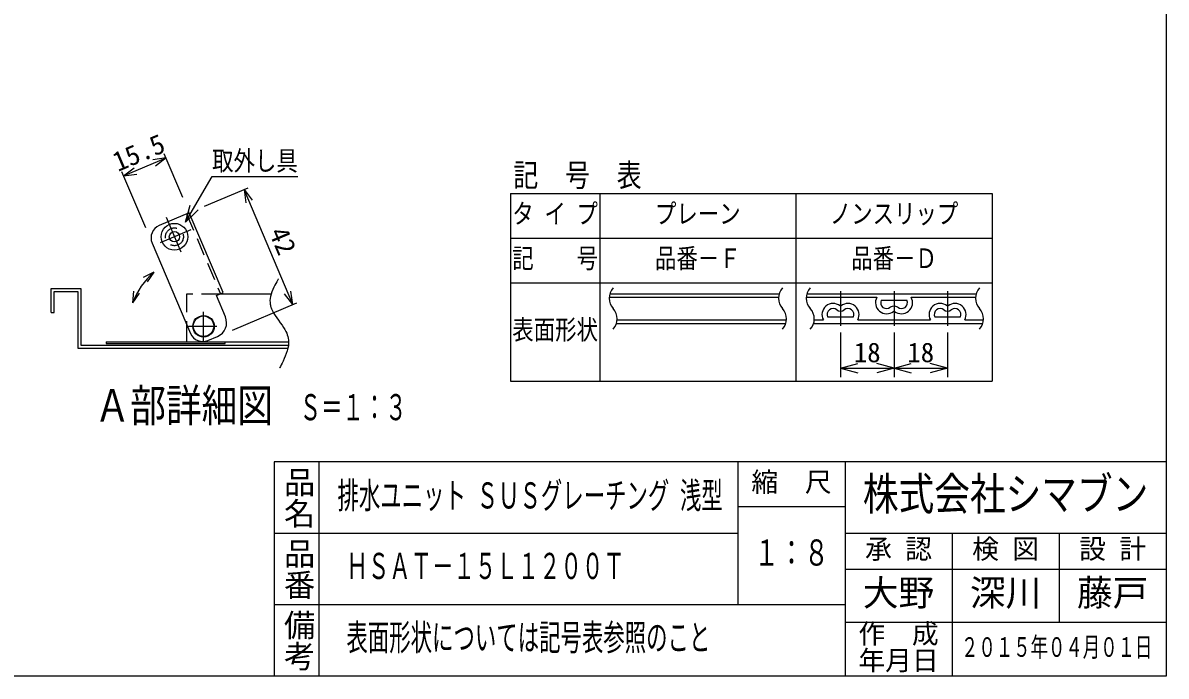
# Model space of a CAD drawing. Units: millimetres, scale not verified, with parts at other scales. Extents: x -1092 to 1092, y -744 to 696.
# Drawn here: x 67 to 1092, y -744 to -158 of the extents above; entities that cross this region are included whole.
import ezdxf
from ezdxf.enums import TextEntityAlignment as Align

# ---------------------------------------------------------------- set-up
doc = ezdxf.new("R2010")
doc.units = ezdxf.units.MM
doc.header["$LTSCALE"] = 8
doc.linetypes.add('CHAIN1', pattern=[8, 5, -1, 1, -1])
doc.linetypes.add('DASHED2', pattern=[3, 2, -1])
for name, color, linetype in [('0-7_枠細線', 5, 'Continuous'), ('0-8_枠中線', 5, 'Continuous'), ('1-2_極細2', 2, 'Continuous'), ('1-3_細線2', 4, 'Continuous'), ('1-5_寸法2', 7, 'Continuous')]:
    doc.layers.add(name, color=color, linetype=linetype)
doc.styles.add('@ＭＳ ゴシック', font='')
doc.styles.add('ＭＳ ゴシック', font='')
doc.styles.get('@ＭＳ ゴシック').set_extended_font_data('@MS Gothic')
doc.styles.get('ＭＳ ゴシック').set_extended_font_data('MS Gothic')

msp = doc.modelspace()

# ---------------------------------------------------------------- linework, layer by layer
at = {"layer": '0-7_枠細線'}
for p, q in [((503.954, -311.489), (935.954, -311.489)), ((503.954, -311.489), (503.954, -479.489)), ((583.954, -311.489), (583.954, -479.489)), ((759.954, -311.489), (759.954, -479.489)), ((935.954, -311.489), (935.954, -479.489)), ((503.954, -351.489), (935.954, -351.489)), ((503.954, -391.489), (935.954, -391.489)), ((592.476, -404.418), (744.285, -404.418)), ((593.062, -401.218), (744.871, -401.218)), ((769.276, -404.418), (832.576, -404.418)), ((769.862, -401.218), (921.671, -401.218)), ((836.4, -407.085), (859.509, -407.085)), ((863.333, -404.418), (921.085, -404.418)), ((599.038, -427.885), (750.847, -427.885)), ((599.624, -424.685), (751.433, -424.685)), ((775.839, -427.885), (927.647, -427.885)), ((776.425, -424.685), (784.576, -424.685)), ((788.4, -422.018), (811.509, -422.018)), ((815.333, -424.685), (880.576, -424.685)), ((884.4, -422.018), (907.509, -422.018)), ((911.333, -424.685), (928.233, -424.685)), ((799.954, -435.885), (799.954, -475.885)), ((847.954, -435.885), (847.954, -475.885)), ((895.954, -435.885), (895.954, -475.885)), ((799.954, -467.885), (815.409, -463.744)), ((799.954, -467.885), (815.409, -472.026)), ((799.954, -467.885), (847.954, -467.885)), ((847.954, -467.885), (832.5, -463.744)), ((847.954, -467.885), (832.5, -472.026)), ((847.954, -467.885), (863.409, -463.744)), ((847.954, -467.885), (863.409, -472.026)), ((847.954, -467.885), (895.954, -467.885)), ((895.954, -467.885), (880.5, -463.744)), ((895.954, -467.885), (880.5, -472.026)), ((503.954, -479.489), (935.954, -479.489)), ((332, -552), (332, -744)), ((708, -552), (708, -680)), ((804, -552), (804, -744)), ((708, -592), (804, -592)), ((708, -616), (292, -616)), ((1092, -616), (804, -616)), ((900, -616), (900, -744)), ((996, -616), (996, -696)), ((804, -648), (1092, -648)), ((804, -680), (292, -680)), ((1092, -696), (804, -696))]:
    msp.add_line(p, q, dxfattribs=at)
at = {"layer": '0-7_枠細線', "linetype": 'CHAIN1'}
for p, q in [((799.954, -398.978), (799.954, -429.935)), ((847.954, -398.978), (847.954, -429.935)), ((895.954, -398.978), (895.954, -429.935))]:
    msp.add_line(p, q, dxfattribs=at)
at = {"layer": '0-7_枠細線'}
for centre, radius, start, end in [((606.193, -405.277), 13.745, 137.56163, 222.43837), ((758.002, -405.277), 13.745, 137.56163, 222.43837), ((782.994, -405.277), 13.745, 137.56163, 222.43837), ((934.803, -405.277), 13.745, 137.56163, 222.43837), ((793.288, -419.885), 9.947, 51.31781, 208.85363), ((806.621, -419.885), 9.947, 331.14637, 128.68219), ((841.288, -409.218), 9.947, 151.14637, 308.68219), ((841.288, -409.218), 5.333, 156.42182, 308.68219), ((854.621, -409.218), 9.947, 231.31781, 28.85363), ((854.621, -409.218), 5.333, 231.31781, 23.57818), ((889.288, -419.885), 9.947, 51.31781, 208.85363), ((902.621, -419.885), 9.947, 331.14637, 128.68219), ((585.906, -423.826), 13.745, 317.56163, 42.43837), ((737.715, -423.826), 13.745, 317.56163, 42.43837), ((762.707, -423.826), 13.745, 317.56163, 42.43837), ((793.288, -419.885), 5.333, 51.31781, 203.57818), ((799.954, -411.558), 5.333, 231.31781, 308.68219), ((799.954, -411.558), 0.72, 231.31781, 308.68219), ((806.621, -419.885), 5.333, 336.42182, 128.68219), ((847.954, -417.545), 5.333, 51.31781, 128.68219), ((847.954, -417.545), 0.72, 51.31781, 128.68219), ((889.288, -419.885), 5.333, 51.31781, 203.57818), ((895.954, -411.558), 5.333, 231.31781, 308.68219), ((895.954, -411.558), 0.72, 231.31781, 308.68219), ((902.621, -419.885), 5.333, 336.42182, 128.68219), ((914.516, -423.826), 13.745, 317.56163, 42.43837)]:
    msp.add_arc(centre, radius, start, end, dxfattribs=at)
at = {"layer": '0-8_枠中線'}
msp.add_lwpolyline([(-1092, -744), (-1092, 696), (1092, 696), (1092, -744)], close=True, dxfattribs=at)
msp.add_lwpolyline([(1092, -552), (292, -552), (292, -744)], dxfattribs=at)
at = {"layer": '1-2_極細2'}
for p, q in [((212.582, -337.176), (215.342, -326.872)), ((212.582, -337.176), (220.124, -329.633)), ((91.96, -396.615), (118.626, -396.615)), ((91.96, -417.948), (91.96, -396.615)), ((94.626, -399.281), (115.96, -399.281)), ((118.626, -396.615), (118.626, -447.281)), ((289.407, -401.681), (242.897, -401.681)), ((118.626, -447.281), (304.193, -447.281)), ((141.258, -444.348), (141.258, -445.948)), ((141.258, -444.348), (213.293, -444.348)), ((141.258, -445.948), (247.925, -445.948)), ((247.925, -445.948), (247.925, -444.348))]:
    msp.add_line(p, q, dxfattribs=at)
at = {"layer": '1-2_極細2', "linetype": 'CHAIN1'}
for p, q in [((195.093, -332.554), (208.316, -363.705)), ((217.281, -343.897), (189.82, -355.554)), ((228.631, -443.669), (228.631, -417.391)), ((215.138, -430.333), (240.678, -430.333))]:
    msp.add_line(p, q, dxfattribs=at)
at = {"layer": '1-2_極細2', "linetype": 'DASHED2'}
for p, q in [((213.399, -329.611), (243.824, -401.288)), ((213.293, -401.681), (213.293, -428.241)), ((242.897, -401.681), (213.293, -401.681))]:
    msp.add_line(p, q, dxfattribs=at)
at = {"layer": '1-2_極細2'}
for points in [[(295.759, -387.975), (295.663, -388.145), (295.376, -388.651), (294.909, -389.479), (294.278, -390.607), (293.509, -392.004), (292.643, -393.632), (291.729, -395.448), (290.823, -397.403), (289.989, -399.445), (289.28, -401.518), (288.742, -403.568), (288.398, -405.538), (288.247, -407.375), (288.266, -409.027), (288.407, -410.448), (288.611, -411.599), (288.815, -412.445), (288.963, -412.963), (289.017, -413.137), (289.073, -413.311), (289.251, -413.83), (289.579, -414.68), (290.094, -415.839), (290.83, -417.279), (291.804, -418.962), (293.008, -420.845), (294.405, -422.881), (295.93, -425.015), (297.497, -427.192), (299.014, -429.354), (300.398, -431.44), (301.584, -433.392), (302.536, -435.155), (303.25, -436.676), (303.745, -437.911), (304.057, -438.821), (304.224, -439.379), (304.277, -439.567), (304.327, -439.755)], [(91.96, -417.948), (94.626, -417.948), (94.626, -399.281)], [(115.96, -399.281), (115.96, -449.948), (304.193, -449.948)], [(213.293, -428.241), (213.293, -444.348), (304.928, -444.348)], [(304.327, -439.755), (304.464, -440.315), (304.648, -441.233), (304.825, -442.488), (304.929, -444.049), (304.9, -445.877), (304.693, -447.925), (304.283, -450.139), (303.672, -452.46), (302.886, -454.822), (301.972, -457.161), (300.988, -459.411), (299.998, -461.507), (299.063, -463.391), (298.236, -465.009), (297.556, -466.317), (297.053, -467.278), (296.745, -467.865), (296.641, -468.062)]]:
    msp.add_lwpolyline(points, dxfattribs=at)
at = {"layer": '1-2_極細2', "linetype": 'DASHED2'}
msp.add_circle((202.56, -350.145), 8, dxfattribs=at)
at = {"layer": '1-2_極細2'}
msp.add_circle((228.631, -430.333), 9.2, dxfattribs=at)
at = {"layer": '1-3_細線2'}
for p, q in [((215.853, -328.569), (188.852, -340.031)), ((246.278, -400.246), (215.853, -328.569)), ((182.495, -355.766), (216.879, -436.77)), ((240.142, -402.851), (246.278, -400.246)), ((248.269, -421.997), (240.142, -402.851)), ((232.614, -443.127), (241.205, -439.481))]:
    msp.add_line(p, q, dxfattribs=at)
for centre, radius in [((202.56, -350.145), 12), ((202.56, -350.145), 4.667), ((228.631, -430.333), 9.6)]:
    msp.add_circle(centre, radius, dxfattribs=at)
for centre, radius, start, end in [((193.541, -351.077), 12, 113, 203), ((235.996, -427.207), 13.333, 293, 23), ((227.925, -432.081), 12, 203, 293)]:
    msp.add_arc(centre, radius, start, end, dxfattribs=at)
at = {"layer": '1-5_寸法2'}
for p, q in [((210.123, -315.069), (193.452, -275.794)), ((156.967, -295.626), (195.014, -279.476)), ((195.014, -279.476), (183.131, -281.146)), ((195.014, -279.476), (185.558, -286.864)), ((176.764, -342.265), (155.404, -291.944)), ((156.967, -295.626), (166.423, -288.238)), ((156.967, -295.626), (168.85, -293.956)), ((229.354, -322.839), (268.629, -306.168)), ((264.947, -307.73), (272.335, -317.187)), ((264.947, -307.73), (266.617, -319.614)), ((308.709, -410.827), (264.947, -307.73)), ((212.582, -337.176), (216.723, -321.721)), ((212.582, -337.176), (223.895, -325.862)), ((184.051, -381.814), (174.473, -386.51)), ((184.051, -381.814), (178.104, -390.669)), ((165.15, -409.475), (166.044, -398.846)), ((308.709, -410.827), (307.039, -398.944)), ((165.15, -409.475), (171.239, -400.717)), ((254.706, -433.75), (312.391, -409.264)), ((308.709, -410.827), (301.321, -401.371))]:
    msp.add_line(p, q, dxfattribs=at)
msp.add_lwpolyline([(212.582, -337.176), (236.313, -296.072), (313.113, -296.072)], dxfattribs=at)
msp.add_arc((227.925, -432.081), 66.721, 131.11509, 160.19528, dxfattribs=at)

# ---------------------------------------------------------------- texts
at = {"layer": '0-7_枠細線', "style": 'ＭＳ ゴシック'}
for s, height, width, p in [('タ イ プ', 17.6, 0.8, (505.554, -343.489)), ('プレーン', 17.6, 0.8, (633.554, -343.489)), ('ノンスリップ', 17.6, 0.8, (790.354, -343.489)), ('記\u3000\u3000号', 17.6, 0.8, (505.554, -383.489)), ('品番－Ｆ', 17.6, 0.8, (633.554, -383.489)), ('品番－Ｄ', 17.6, 0.8, (809.554, -383.489)), ('表面形状', 17.6, 0.8, (505.554, -447.489)), ('Ａ部詳細図', 29.33, 0.8, (130.909, -524.818)), ('Ｓ＝１：３', 23.46, 0.6, (314.827, -521.662)), ('株式会社シマブン', 29.33, 0.8, (820, -604)), ('排水ユニット ＳＵＳグレーチング 浅型', 23.46, 0.6, (348.8, -600.751)), ('１：８', 23.46, 0.7, (722.4, -652)), ('ＨＳＡＴ－１５Ｌ１２００Ｔ', 23.46, 0.6, (356.8, -664)), ('表面形状については記号表参照のこと', 23.46, 0.6, (356.8, -728)), ('２０１５年０４月０１日', 17.6, 0.65, (908, -732))]:
    msp.add_text(s, height=height, dxfattribs=dict(at, width=width)).set_placement(p, align=Align.BOTTOM_LEFT)
for s, height, p in [('18', 17.6, (811.954, -467.885)), ('18', 17.6, (859.954, -467.885)), ('縮\u3000尺', 17.6, (720, -584)), ('承 認', 17.6, (822, -644)), ('検 図', 17.6, (918, -644)), ('設 計', 17.6, (1014, -644)), ('大野', 23.46, (820, -688)), ('深川', 23.46, (916, -688)), ('藤戸', 23.46, (1012, -688)), ('作\u3000成', 17.6, (816, -720)), ('年月日', 17.6, (816, -744))]:
    msp.add_text(s, height=height, dxfattribs=at).set_placement(p, align=Align.BOTTOM_LEFT)
at = {"layer": '0-7_枠細線', "style": '@ＭＳ ゴシック'}
for s, p in [('品名', (298, -556)), ('品番', (298, -620)), ('備考', (298, -684))]:
    msp.add_text(s, height=20.53, rotation=270, dxfattribs=at).set_placement(p, align=Align.BOTTOM_LEFT)
at = {"layer": '0-7_枠細線', "insert": (506.449, -307.489), "char_height": 20.53, "attachment_point": 7, "style": 'ＭＳ ゴシック'}
msp.add_mtext('\\T2.07;\\W0.8;記号表', dxfattribs=at)
at = {"layer": '1-5_寸法2', "style": 'ＭＳ ゴシック'}
for s, rotation, p in [('15.5', 23, (153.899, -296.929)), ('42', 293, (282.139, -348.233))]:
    msp.add_text(s, height=17.6, rotation=rotation, dxfattribs=at).set_placement(p, align=Align.BOTTOM_LEFT)
at = {"layer": '1-5_寸法2', "style": 'ＭＳ ゴシック', "width": 0.8}
msp.add_text('取外し具', height=17.6, dxfattribs=at).set_placement((236.313, -296.072), align=Align.BOTTOM_LEFT)

doc.saveas('drawing.dxf')
